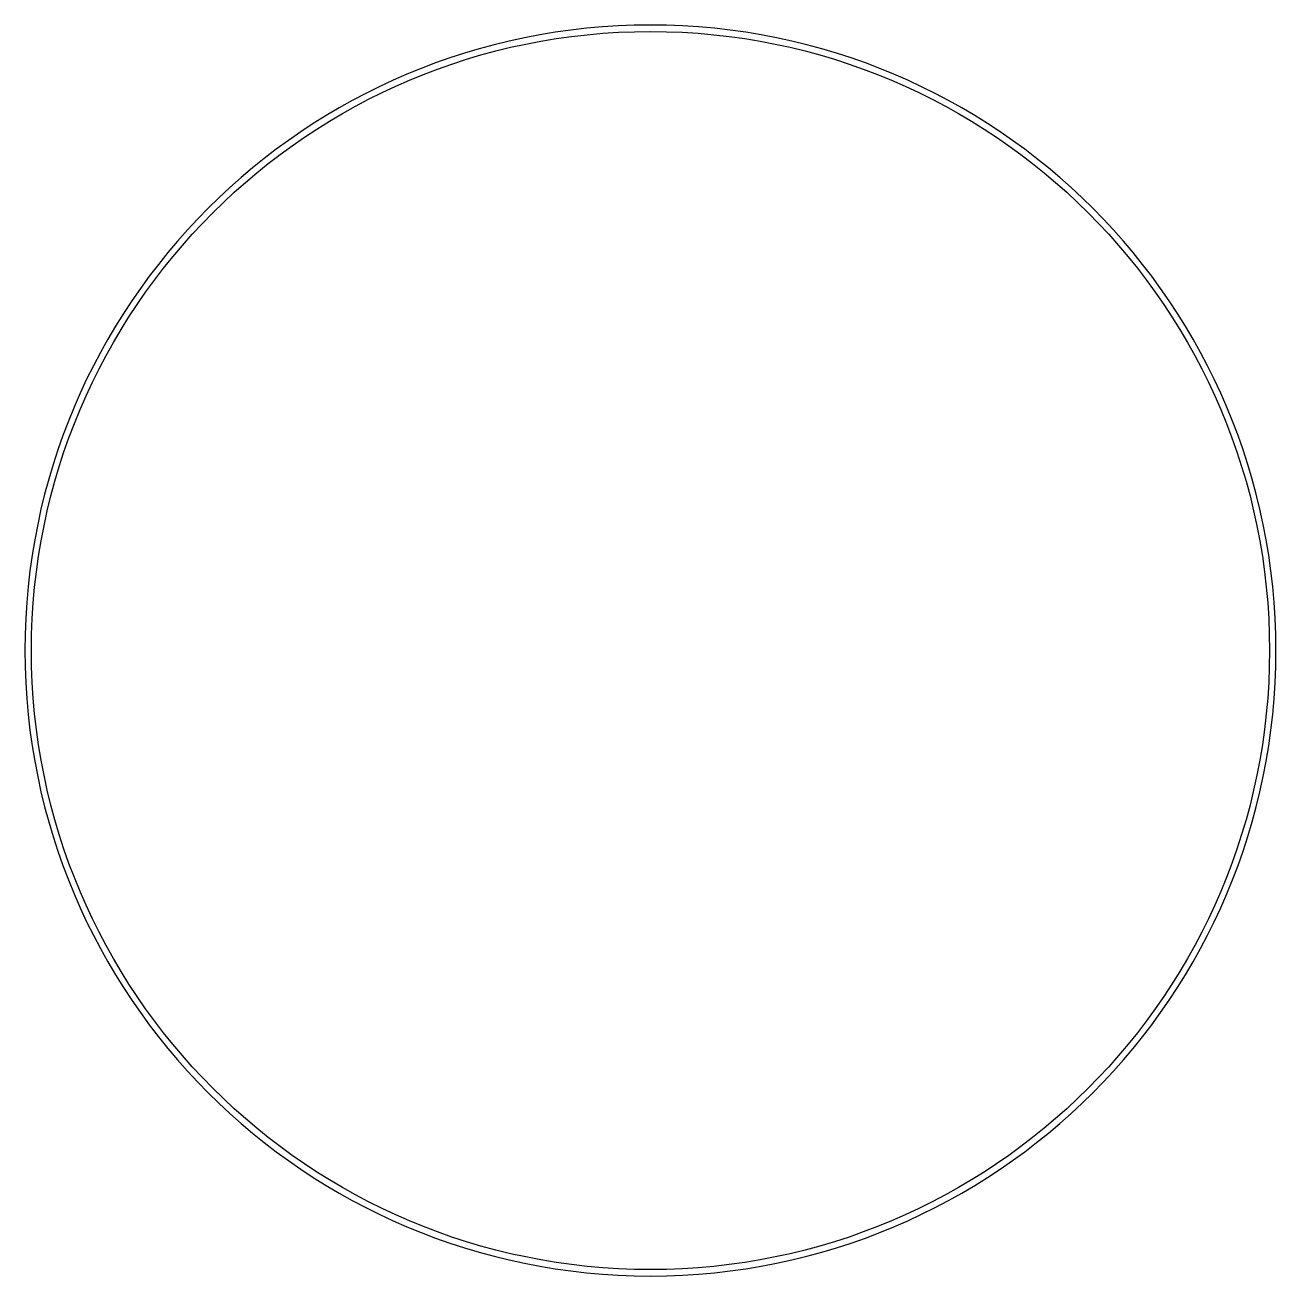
# Model space of a CAD drawing. Header units: millimetres. Extents: x -927 to -786, y 53 to 194.
import ezdxf

# ---------------------------------------------------------------- set-up
doc = ezdxf.new("R2010")
doc.units = ezdxf.units.MM

msp = doc.modelspace()

# ---------------------------------------------------------------- linework, layer by layer
at = {"extrusion": (0, 0, -1)}
msp.add_circle((856.78, 123.31, -1663.9), 70.58, dxfattribs=at)
msp.add_circle((856.78, 123.31, -1663.9), 70.58, dxfattribs=at)
msp.add_circle((-856.78, 123.31, 275.14), 69.85)
msp.add_circle((-856.78, 123.31, 275.14), 69.85)

doc.saveas('drawing.dxf')
